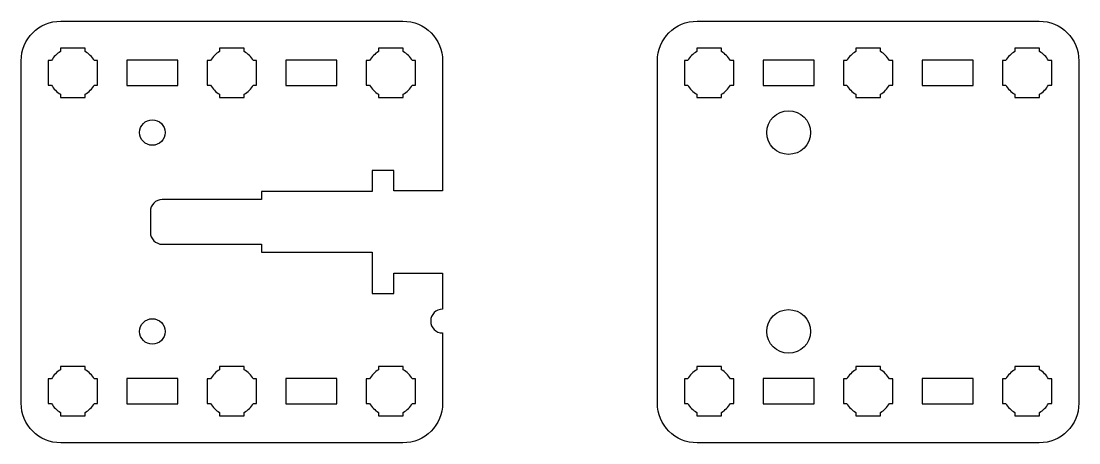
# Model space of a CAD drawing. Extents: x -52 to 322, y -355 to -302.
# Drawn here: x 188.5 to 321.5, y -355 to -302 of the extents above; entities that cross this region are included whole.
import ezdxf

# ---------------------------------------------------------------- set-up
doc = ezdxf.new("R2010")
doc.units = 0
doc.header["$MEASUREMENT"] = 0
doc.layers.add('LAYER_1', color=7, linetype='CONTINUOUS')

msp = doc.modelspace()

# ---------------------------------------------------------------- linework, layer by layer
at = {"layer": 'LAYER_1'}
for centre, major_axis in [((285, -316), (0, 2.75)), ((205, -316), (0, 1.6)), ((285, -341), (0, 2.75)), ((205, -341), (0, 1.6))]:
    msp.add_ellipse(centre, major_axis=major_axis, ratio=1, dxfattribs=at)
for points, knots in [([(241.5, -341.19), (240.6717, -341.19), (240, -340.5183), (240, -339.69), (240, -339.69), (240, -338.8617), (240.6717, -338.19), (241.5, -338.19), (241.5, -338.19), (241.5, -338.19), (241.5, -333.68), (241.5, -333.68), (241.5, -333.68), (241.5, -333.68), (235.3699, -333.68), (235.3699, -333.68), (235.3699, -333.68), (235.3699, -333.68), (235.3699, -336.22), (235.3699, -336.22), (235.3699, -336.22), (235.3699, -336.22), (232.6299, -336.22), (232.6299, -336.22), (232.6299, -336.22), (232.6299, -336.22), (232.6299, -331.04), (232.6299, -331.04), (232.6299, -331.04), (232.6299, -331.04), (218.7299, -331.04), (218.7299, -331.04), (218.7299, -331.04), (218.7299, -331.04), (218.7302, -330.04), (218.7302, -330.04), (218.7302, -330.04), (218.7302, -330.04), (208.9998, -330.04), (208.9998, -330.04), (208.9998, -330.04), (208.9998, -330.04), (206.25, -330.04), (206.25, -330.04), (206.25, -330.04), (205.4217, -330.04), (204.75, -329.3683), (204.75, -328.5401), (204.75, -328.5401), (204.75, -328.5401), (204.7501, -325.9201), (204.7501, -325.9201), (204.7501, -325.9201), (204.7501, -325.0917), (205.4218, -324.42), (206.2501, -324.42), (206.2501, -324.42), (206.2501, -324.42), (208.9998, -324.42), (208.9998, -324.42), (208.9998, -324.42), (208.9998, -324.42), (218.7302, -324.42), (218.7302, -324.42), (218.7302, -324.42), (218.7302, -324.42), (218.7299, -323.42), (218.7299, -323.42), (218.7299, -323.42), (218.7299, -323.42), (232.6299, -323.42), (232.6299, -323.42), (232.6299, -323.42), (232.6299, -323.42), (232.6299, -320.78), (232.6299, -320.78), (232.6299, -320.78), (232.6299, -320.78), (235.3699, -320.78), (235.3699, -320.78), (235.3699, -320.78), (235.3699, -320.78), (235.3699, -323.32), (235.3699, -323.32), (235.3699, -323.32), (235.3699, -323.32), (241.5, -323.32), (241.5, -323.32), (241.5, -323.32), (241.5, -323.32), (241.5003, -307.0007), (241.5003, -307.0007), (241.5003, -307.0007), (241.5003, -304.2293), (239.2707, -301.9997), (236.4993, -301.9997), (236.4993, -301.9997), (236.4993, -301.9997), (193.5006, -301.9997), (193.5006, -301.9997), (193.5006, -301.9997), (190.7306, -301.9997), (188.4997, -304.2293), (188.4997, -307.0007), (188.4997, -307.0007), (188.4997, -307.0007), (188.4997, -324.6555), (188.4997, -324.6555), (188.4997, -324.6555), (188.4997, -324.6555), (188.4999, -347.9983), (188.4999, -347.9983), (188.4999, -347.9983), (188.4999, -347.9983), (188.4997, -349.9994), (188.4997, -349.9994), (188.4997, -349.9994), (188.4997, -352.7694), (190.7306, -355.0003), (193.5006, -355.0003), (193.5006, -355.0003), (193.5006, -355.0003), (236.4993, -355.0003), (236.4993, -355.0003), (236.4993, -355.0003), (239.2707, -355.0003), (241.5003, -352.7694), (241.5003, -349.9994), (241.5003, -349.9994), (241.5003, -349.9994), (241.5, -341.19), (241.5, -341.19)], [0, 0, 0, 0, 0.03030303, 0.03030303, 0.03030303, 0.03030303, 0.06060606, 0.06060606, 0.06060606, 0.06060606, 0.09090909, 0.09090909, 0.09090909, 0.09090909, 0.12121212, 0.12121212, 0.12121212, 0.12121212, 0.15151515, 0.15151515, 0.15151515, 0.15151515, 0.18181818, 0.18181818, 0.18181818, 0.18181818, 0.21212121, 0.21212121, 0.21212121, 0.21212121, 0.24242424, 0.24242424, 0.24242424, 0.24242424, 0.27272727, 0.27272727, 0.27272727, 0.27272727, 0.3030303, 0.3030303, 0.3030303, 0.3030303, 0.33333333, 0.33333333, 0.33333333, 0.33333333, 0.36363636, 0.36363636, 0.36363636, 0.36363636, 0.39393939, 0.39393939, 0.39393939, 0.39393939, 0.42424242, 0.42424242, 0.42424242, 0.42424242, 0.45454545, 0.45454545, 0.45454545, 0.45454545, 0.48484848, 0.48484848, 0.48484848, 0.48484848, 0.51515152, 0.51515152, 0.51515152, 0.51515152, 0.54545455, 0.54545455, 0.54545455, 0.54545455, 0.57575758, 0.57575758, 0.57575758, 0.57575758, 0.60606061, 0.60606061, 0.60606061, 0.60606061, 0.63636364, 0.63636364, 0.63636364, 0.63636364, 0.66666667, 0.66666667, 0.66666667, 0.66666667, 0.6969697, 0.6969697, 0.6969697, 0.6969697, 0.72727273, 0.72727273, 0.72727273, 0.72727273, 0.75757576, 0.75757576, 0.75757576, 0.75757576, 0.78787879, 0.78787879, 0.78787879, 0.78787879, 0.81818182, 0.81818182, 0.81818182, 0.81818182, 0.84848485, 0.84848485, 0.84848485, 0.84848485, 0.87878788, 0.87878788, 0.87878788, 0.87878788, 0.90909091, 0.90909091, 0.90909091, 0.90909091, 0.93939394, 0.93939394, 0.93939394, 0.93939394, 0.96969697, 0.96969697, 0.96969697, 0.96969697, 1, 1, 1, 1]), ([(268.4999, -347.9983), (268.4999, -347.9983), (268.4997, -349.9994), (268.4997, -349.9994), (268.4997, -349.9994), (268.4997, -352.7694), (270.7306, -355.0003), (273.5006, -355.0003), (273.5006, -355.0003), (273.5006, -355.0003), (316.4993, -355.0003), (316.4993, -355.0003), (316.4993, -355.0003), (319.2707, -355.0003), (321.5003, -352.7694), (321.5003, -349.9994), (321.5003, -349.9994), (321.5003, -349.9994), (321.5003, -307.0007), (321.5003, -307.0007), (321.5003, -307.0007), (321.5003, -304.2293), (319.2707, -301.9997), (316.4993, -301.9997), (316.4993, -301.9997), (316.4993, -301.9997), (273.5006, -301.9997), (273.5006, -301.9997), (273.5006, -301.9997), (270.7306, -301.9997), (268.4997, -304.2293), (268.4997, -307.0007), (268.4997, -307.0007), (268.4997, -307.0007), (268.4997, -324.6555), (268.4997, -324.6555), (268.4997, -324.6555), (268.4997, -324.6555), (268.4999, -347.9983), (268.4999, -347.9983)], [0, 0, 0, 0, 0.1, 0.1, 0.1, 0.1, 0.2, 0.2, 0.2, 0.2, 0.3, 0.3, 0.3, 0.3, 0.4, 0.4, 0.4, 0.4, 0.5, 0.5, 0.5, 0.5, 0.6, 0.6, 0.6, 0.6, 0.7, 0.7, 0.7, 0.7, 0.8, 0.8, 0.8, 0.8, 0.9, 0.9, 0.9, 0.9, 1, 1, 1, 1]), ([(193.4507, -311.6), (193.4507, -311.6), (193.4507, -311.1855), (193.4507, -311.1855), (193.4507, -311.1855), (192.9794, -310.9135), (192.5876, -310.5206), (192.3156, -310.0507), (192.3156, -310.0507), (192.3156, -310.0507), (191.9, -310.0507), (191.9, -310.0507), (191.9, -310.0507), (191.9, -310.0507), (191.9, -308.5), (191.9, -308.5), (191.9, -308.5), (191.9, -308.5), (191.9, -306.9508), (191.9, -306.9508), (191.9, -306.9508), (191.9, -306.9508), (192.3156, -306.9508), (192.3156, -306.9508), (192.3156, -306.9508), (192.5876, -306.4794), (192.9794, -306.0879), (193.4507, -305.816), (193.4507, -305.816), (193.4507, -305.816), (193.4507, -305.4001), (193.4507, -305.4001), (193.4507, -305.4001), (193.4507, -305.4001), (195, -305.4001), (195, -305.4001), (195, -305.4001), (195, -305.4001), (196.5508, -305.4001), (196.5508, -305.4001), (196.5508, -305.4001), (196.5508, -305.4001), (196.5508, -305.816), (196.5508, -305.816), (196.5508, -305.816), (197.0206, -306.0879), (197.4136, -306.4794), (197.6856, -306.9508), (197.6856, -306.9508), (197.6856, -306.9508), (198.1, -306.9508), (198.1, -306.9508), (198.1, -306.9508), (198.1, -306.9508), (198.1, -308.5), (198.1, -308.5), (198.1, -308.5), (198.1, -308.5), (198.1, -310.0507), (198.1, -310.0507), (198.1, -310.0507), (198.1, -310.0507), (197.6856, -310.0507), (197.6856, -310.0507), (197.6856, -310.0507), (197.4136, -310.5206), (197.0206, -310.9135), (196.5508, -311.1855), (196.5508, -311.1855), (196.5508, -311.1855), (196.5508, -311.6), (196.5508, -311.6), (196.5508, -311.6), (196.5508, -311.6), (195, -311.6), (195, -311.6), (195, -311.6), (195, -311.6), (193.4507, -311.6), (193.4507, -311.6)], [0, 0, 0, 0, 0.05, 0.05, 0.05, 0.05, 0.1, 0.1, 0.1, 0.1, 0.15, 0.15, 0.15, 0.15, 0.2, 0.2, 0.2, 0.2, 0.25, 0.25, 0.25, 0.25, 0.3, 0.3, 0.3, 0.3, 0.35, 0.35, 0.35, 0.35, 0.4, 0.4, 0.4, 0.4, 0.45, 0.45, 0.45, 0.45, 0.5, 0.5, 0.5, 0.5, 0.55, 0.55, 0.55, 0.55, 0.6, 0.6, 0.6, 0.6, 0.65, 0.65, 0.65, 0.65, 0.7, 0.7, 0.7, 0.7, 0.75, 0.75, 0.75, 0.75, 0.8, 0.8, 0.8, 0.8, 0.85, 0.85, 0.85, 0.85, 0.9, 0.9, 0.9, 0.9, 0.95, 0.95, 0.95, 0.95, 1, 1, 1, 1]), ([(213.4507, -311.6), (213.4507, -311.6), (213.4507, -311.1855), (213.4507, -311.1855), (213.4507, -311.1855), (212.9794, -310.9135), (212.5876, -310.5206), (212.3156, -310.0507), (212.3156, -310.0507), (212.3156, -310.0507), (211.9, -310.0507), (211.9, -310.0507), (211.9, -310.0507), (211.9, -310.0507), (211.9, -308.5), (211.9, -308.5), (211.9, -308.5), (211.9, -308.5), (211.9, -306.9508), (211.9, -306.9508), (211.9, -306.9508), (211.9, -306.9508), (212.3156, -306.9508), (212.3156, -306.9508), (212.3156, -306.9508), (212.5876, -306.4794), (212.9794, -306.0879), (213.4507, -305.816), (213.4507, -305.816), (213.4507, -305.816), (213.4507, -305.4001), (213.4507, -305.4001), (213.4507, -305.4001), (213.4507, -305.4001), (215, -305.4001), (215, -305.4001), (215, -305.4001), (215, -305.4001), (216.5508, -305.4001), (216.5508, -305.4001), (216.5508, -305.4001), (216.5508, -305.4001), (216.5508, -305.816), (216.5508, -305.816), (216.5508, -305.816), (217.0206, -306.0879), (217.4136, -306.4794), (217.6856, -306.9508), (217.6856, -306.9508), (217.6856, -306.9508), (218.1, -306.9508), (218.1, -306.9508), (218.1, -306.9508), (218.1, -306.9508), (218.1, -308.5), (218.1, -308.5), (218.1, -308.5), (218.1, -308.5), (218.1, -310.0507), (218.1, -310.0507), (218.1, -310.0507), (218.1, -310.0507), (217.6856, -310.0507), (217.6856, -310.0507), (217.6856, -310.0507), (217.4136, -310.5206), (217.0206, -310.9135), (216.5508, -311.1855), (216.5508, -311.1855), (216.5508, -311.1855), (216.5508, -311.6), (216.5508, -311.6), (216.5508, -311.6), (216.5508, -311.6), (215, -311.6), (215, -311.6), (215, -311.6), (215, -311.6), (213.4507, -311.6), (213.4507, -311.6)], [0, 0, 0, 0, 0.05, 0.05, 0.05, 0.05, 0.1, 0.1, 0.1, 0.1, 0.15, 0.15, 0.15, 0.15, 0.2, 0.2, 0.2, 0.2, 0.25, 0.25, 0.25, 0.25, 0.3, 0.3, 0.3, 0.3, 0.35, 0.35, 0.35, 0.35, 0.4, 0.4, 0.4, 0.4, 0.45, 0.45, 0.45, 0.45, 0.5, 0.5, 0.5, 0.5, 0.55, 0.55, 0.55, 0.55, 0.6, 0.6, 0.6, 0.6, 0.65, 0.65, 0.65, 0.65, 0.7, 0.7, 0.7, 0.7, 0.75, 0.75, 0.75, 0.75, 0.8, 0.8, 0.8, 0.8, 0.85, 0.85, 0.85, 0.85, 0.9, 0.9, 0.9, 0.9, 0.95, 0.95, 0.95, 0.95, 1, 1, 1, 1]), ([(233.4507, -311.6), (233.4507, -311.6), (233.4507, -311.1855), (233.4507, -311.1855), (233.4507, -311.1855), (232.9794, -310.9135), (232.5876, -310.5206), (232.3156, -310.0507), (232.3156, -310.0507), (232.3156, -310.0507), (231.9, -310.0507), (231.9, -310.0507), (231.9, -310.0507), (231.9, -310.0507), (231.9, -308.5), (231.9, -308.5), (231.9, -308.5), (231.9, -308.5), (231.9, -306.9508), (231.9, -306.9508), (231.9, -306.9508), (231.9, -306.9508), (232.3156, -306.9508), (232.3156, -306.9508), (232.3156, -306.9508), (232.5876, -306.4794), (232.9794, -306.0879), (233.4507, -305.816), (233.4507, -305.816), (233.4507, -305.816), (233.4507, -305.4001), (233.4507, -305.4001), (233.4507, -305.4001), (233.4507, -305.4001), (235, -305.4001), (235, -305.4001), (235, -305.4001), (235, -305.4001), (236.5508, -305.4001), (236.5508, -305.4001), (236.5508, -305.4001), (236.5508, -305.4001), (236.5508, -305.816), (236.5508, -305.816), (236.5508, -305.816), (237.0206, -306.0879), (237.4136, -306.4794), (237.6856, -306.9508), (237.6856, -306.9508), (237.6856, -306.9508), (238.1, -306.9508), (238.1, -306.9508), (238.1, -306.9508), (238.1, -306.9508), (238.1, -308.5), (238.1, -308.5), (238.1, -308.5), (238.1, -308.5), (238.1, -310.0507), (238.1, -310.0507), (238.1, -310.0507), (238.1, -310.0507), (237.6856, -310.0507), (237.6856, -310.0507), (237.6856, -310.0507), (237.4136, -310.5206), (237.0206, -310.9135), (236.5508, -311.1855), (236.5508, -311.1855), (236.5508, -311.1855), (236.5508, -311.6), (236.5508, -311.6), (236.5508, -311.6), (236.5508, -311.6), (235, -311.6), (235, -311.6), (235, -311.6), (235, -311.6), (233.4507, -311.6), (233.4507, -311.6)], [0, 0, 0, 0, 0.05, 0.05, 0.05, 0.05, 0.1, 0.1, 0.1, 0.1, 0.15, 0.15, 0.15, 0.15, 0.2, 0.2, 0.2, 0.2, 0.25, 0.25, 0.25, 0.25, 0.3, 0.3, 0.3, 0.3, 0.35, 0.35, 0.35, 0.35, 0.4, 0.4, 0.4, 0.4, 0.45, 0.45, 0.45, 0.45, 0.5, 0.5, 0.5, 0.5, 0.55, 0.55, 0.55, 0.55, 0.6, 0.6, 0.6, 0.6, 0.65, 0.65, 0.65, 0.65, 0.7, 0.7, 0.7, 0.7, 0.75, 0.75, 0.75, 0.75, 0.8, 0.8, 0.8, 0.8, 0.85, 0.85, 0.85, 0.85, 0.9, 0.9, 0.9, 0.9, 0.95, 0.95, 0.95, 0.95, 1, 1, 1, 1]), ([(273.4507, -311.6), (273.4507, -311.6), (273.4507, -311.1855), (273.4507, -311.1855), (273.4507, -311.1855), (272.9794, -310.9135), (272.5876, -310.5206), (272.3156, -310.0507), (272.3156, -310.0507), (272.3156, -310.0507), (271.9, -310.0507), (271.9, -310.0507), (271.9, -310.0507), (271.9, -310.0507), (271.9, -308.5), (271.9, -308.5), (271.9, -308.5), (271.9, -308.5), (271.9, -306.9508), (271.9, -306.9508), (271.9, -306.9508), (271.9, -306.9508), (272.3156, -306.9508), (272.3156, -306.9508), (272.3156, -306.9508), (272.5876, -306.4794), (272.9794, -306.0879), (273.4507, -305.816), (273.4507, -305.816), (273.4507, -305.816), (273.4507, -305.4001), (273.4507, -305.4001), (273.4507, -305.4001), (273.4507, -305.4001), (275, -305.4001), (275, -305.4001), (275, -305.4001), (275, -305.4001), (276.5508, -305.4001), (276.5508, -305.4001), (276.5508, -305.4001), (276.5508, -305.4001), (276.5508, -305.816), (276.5508, -305.816), (276.5508, -305.816), (277.0206, -306.0879), (277.4136, -306.4794), (277.6856, -306.9508), (277.6856, -306.9508), (277.6856, -306.9508), (278.1, -306.9508), (278.1, -306.9508), (278.1, -306.9508), (278.1, -306.9508), (278.1, -308.5), (278.1, -308.5), (278.1, -308.5), (278.1, -308.5), (278.1, -310.0507), (278.1, -310.0507), (278.1, -310.0507), (278.1, -310.0507), (277.6856, -310.0507), (277.6856, -310.0507), (277.6856, -310.0507), (277.4136, -310.5206), (277.0206, -310.9135), (276.5508, -311.1855), (276.5508, -311.1855), (276.5508, -311.1855), (276.5508, -311.6), (276.5508, -311.6), (276.5508, -311.6), (276.5508, -311.6), (275, -311.6), (275, -311.6), (275, -311.6), (275, -311.6), (273.4507, -311.6), (273.4507, -311.6)], [0, 0, 0, 0, 0.05, 0.05, 0.05, 0.05, 0.1, 0.1, 0.1, 0.1, 0.15, 0.15, 0.15, 0.15, 0.2, 0.2, 0.2, 0.2, 0.25, 0.25, 0.25, 0.25, 0.3, 0.3, 0.3, 0.3, 0.35, 0.35, 0.35, 0.35, 0.4, 0.4, 0.4, 0.4, 0.45, 0.45, 0.45, 0.45, 0.5, 0.5, 0.5, 0.5, 0.55, 0.55, 0.55, 0.55, 0.6, 0.6, 0.6, 0.6, 0.65, 0.65, 0.65, 0.65, 0.7, 0.7, 0.7, 0.7, 0.75, 0.75, 0.75, 0.75, 0.8, 0.8, 0.8, 0.8, 0.85, 0.85, 0.85, 0.85, 0.9, 0.9, 0.9, 0.9, 0.95, 0.95, 0.95, 0.95, 1, 1, 1, 1]), ([(293.4507, -311.6), (293.4507, -311.6), (293.4507, -311.1855), (293.4507, -311.1855), (293.4507, -311.1855), (292.9794, -310.9135), (292.5876, -310.5206), (292.3156, -310.0507), (292.3156, -310.0507), (292.3156, -310.0507), (291.9, -310.0507), (291.9, -310.0507), (291.9, -310.0507), (291.9, -310.0507), (291.9, -308.5), (291.9, -308.5), (291.9, -308.5), (291.9, -308.5), (291.9, -306.9508), (291.9, -306.9508), (291.9, -306.9508), (291.9, -306.9508), (292.3156, -306.9508), (292.3156, -306.9508), (292.3156, -306.9508), (292.5876, -306.4794), (292.9794, -306.0879), (293.4507, -305.816), (293.4507, -305.816), (293.4507, -305.816), (293.4507, -305.4001), (293.4507, -305.4001), (293.4507, -305.4001), (293.4507, -305.4001), (295, -305.4001), (295, -305.4001), (295, -305.4001), (295, -305.4001), (296.5508, -305.4001), (296.5508, -305.4001), (296.5508, -305.4001), (296.5508, -305.4001), (296.5508, -305.816), (296.5508, -305.816), (296.5508, -305.816), (297.0206, -306.0879), (297.4136, -306.4794), (297.6856, -306.9508), (297.6856, -306.9508), (297.6856, -306.9508), (298.1, -306.9508), (298.1, -306.9508), (298.1, -306.9508), (298.1, -306.9508), (298.1, -308.5), (298.1, -308.5), (298.1, -308.5), (298.1, -308.5), (298.1, -310.0507), (298.1, -310.0507), (298.1, -310.0507), (298.1, -310.0507), (297.6856, -310.0507), (297.6856, -310.0507), (297.6856, -310.0507), (297.4136, -310.5206), (297.0206, -310.9135), (296.5508, -311.1855), (296.5508, -311.1855), (296.5508, -311.1855), (296.5508, -311.6), (296.5508, -311.6), (296.5508, -311.6), (296.5508, -311.6), (295, -311.6), (295, -311.6), (295, -311.6), (295, -311.6), (293.4507, -311.6), (293.4507, -311.6)], [0, 0, 0, 0, 0.05, 0.05, 0.05, 0.05, 0.1, 0.1, 0.1, 0.1, 0.15, 0.15, 0.15, 0.15, 0.2, 0.2, 0.2, 0.2, 0.25, 0.25, 0.25, 0.25, 0.3, 0.3, 0.3, 0.3, 0.35, 0.35, 0.35, 0.35, 0.4, 0.4, 0.4, 0.4, 0.45, 0.45, 0.45, 0.45, 0.5, 0.5, 0.5, 0.5, 0.55, 0.55, 0.55, 0.55, 0.6, 0.6, 0.6, 0.6, 0.65, 0.65, 0.65, 0.65, 0.7, 0.7, 0.7, 0.7, 0.75, 0.75, 0.75, 0.75, 0.8, 0.8, 0.8, 0.8, 0.85, 0.85, 0.85, 0.85, 0.9, 0.9, 0.9, 0.9, 0.95, 0.95, 0.95, 0.95, 1, 1, 1, 1]), ([(313.4507, -311.6), (313.4507, -311.6), (313.4507, -311.1855), (313.4507, -311.1855), (313.4507, -311.1855), (312.9794, -310.9135), (312.5876, -310.5206), (312.3156, -310.0507), (312.3156, -310.0507), (312.3156, -310.0507), (311.9, -310.0507), (311.9, -310.0507), (311.9, -310.0507), (311.9, -310.0507), (311.9, -308.5), (311.9, -308.5), (311.9, -308.5), (311.9, -308.5), (311.9, -306.9508), (311.9, -306.9508), (311.9, -306.9508), (311.9, -306.9508), (312.3156, -306.9508), (312.3156, -306.9508), (312.3156, -306.9508), (312.5876, -306.4794), (312.9794, -306.0879), (313.4507, -305.816), (313.4507, -305.816), (313.4507, -305.816), (313.4507, -305.4001), (313.4507, -305.4001), (313.4507, -305.4001), (313.4507, -305.4001), (315, -305.4001), (315, -305.4001), (315, -305.4001), (315, -305.4001), (316.5508, -305.4001), (316.5508, -305.4001), (316.5508, -305.4001), (316.5508, -305.4001), (316.5508, -305.816), (316.5508, -305.816), (316.5508, -305.816), (317.0206, -306.0879), (317.4136, -306.4794), (317.6856, -306.9508), (317.6856, -306.9508), (317.6856, -306.9508), (318.1, -306.9508), (318.1, -306.9508), (318.1, -306.9508), (318.1, -306.9508), (318.1, -308.5), (318.1, -308.5), (318.1, -308.5), (318.1, -308.5), (318.1, -310.0507), (318.1, -310.0507), (318.1, -310.0507), (318.1, -310.0507), (317.6856, -310.0507), (317.6856, -310.0507), (317.6856, -310.0507), (317.4136, -310.5206), (317.0206, -310.9135), (316.5508, -311.1855), (316.5508, -311.1855), (316.5508, -311.1855), (316.5508, -311.6), (316.5508, -311.6), (316.5508, -311.6), (316.5508, -311.6), (315, -311.6), (315, -311.6), (315, -311.6), (315, -311.6), (313.4507, -311.6), (313.4507, -311.6)], [0, 0, 0, 0, 0.05, 0.05, 0.05, 0.05, 0.1, 0.1, 0.1, 0.1, 0.15, 0.15, 0.15, 0.15, 0.2, 0.2, 0.2, 0.2, 0.25, 0.25, 0.25, 0.25, 0.3, 0.3, 0.3, 0.3, 0.35, 0.35, 0.35, 0.35, 0.4, 0.4, 0.4, 0.4, 0.45, 0.45, 0.45, 0.45, 0.5, 0.5, 0.5, 0.5, 0.55, 0.55, 0.55, 0.55, 0.6, 0.6, 0.6, 0.6, 0.65, 0.65, 0.65, 0.65, 0.7, 0.7, 0.7, 0.7, 0.75, 0.75, 0.75, 0.75, 0.8, 0.8, 0.8, 0.8, 0.85, 0.85, 0.85, 0.85, 0.9, 0.9, 0.9, 0.9, 0.95, 0.95, 0.95, 0.95, 1, 1, 1, 1]), ([(201.8, -310.1), (201.8, -310.1), (201.8, -306.9), (201.8, -306.9), (201.8, -306.9), (201.8, -306.9), (208.2, -306.9), (208.2, -306.9), (208.2, -306.9), (208.2, -306.9), (208.2, -310.1), (208.2, -310.1), (208.2, -310.1), (208.2, -310.1), (201.8, -310.1), (201.8, -310.1)], [0, 0, 0, 0, 0.25, 0.25, 0.25, 0.25, 0.5, 0.5, 0.5, 0.5, 0.75, 0.75, 0.75, 0.75, 1, 1, 1, 1]), ([(221.8, -310.1), (221.8, -310.1), (221.8, -306.9), (221.8, -306.9), (221.8, -306.9), (221.8, -306.9), (228.2, -306.9), (228.2, -306.9), (228.2, -306.9), (228.2, -306.9), (228.2, -310.1), (228.2, -310.1), (228.2, -310.1), (228.2, -310.1), (221.8, -310.1), (221.8, -310.1)], [0, 0, 0, 0, 0.25, 0.25, 0.25, 0.25, 0.5, 0.5, 0.5, 0.5, 0.75, 0.75, 0.75, 0.75, 1, 1, 1, 1]), ([(281.8, -310.1), (281.8, -310.1), (281.8, -306.9), (281.8, -306.9), (281.8, -306.9), (281.8, -306.9), (288.2, -306.9), (288.2, -306.9), (288.2, -306.9), (288.2, -306.9), (288.2, -310.1), (288.2, -310.1), (288.2, -310.1), (288.2, -310.1), (281.8, -310.1), (281.8, -310.1)], [0, 0, 0, 0, 0.25, 0.25, 0.25, 0.25, 0.5, 0.5, 0.5, 0.5, 0.75, 0.75, 0.75, 0.75, 1, 1, 1, 1]), ([(301.8, -310.1), (301.8, -310.1), (301.8, -306.9), (301.8, -306.9), (301.8, -306.9), (301.8, -306.9), (308.2, -306.9), (308.2, -306.9), (308.2, -306.9), (308.2, -306.9), (308.2, -310.1), (308.2, -310.1), (308.2, -310.1), (308.2, -310.1), (301.8, -310.1), (301.8, -310.1)], [0, 0, 0, 0, 0.25, 0.25, 0.25, 0.25, 0.5, 0.5, 0.5, 0.5, 0.75, 0.75, 0.75, 0.75, 1, 1, 1, 1]), ([(193.4507, -351.6), (193.4507, -351.6), (193.4507, -351.1855), (193.4507, -351.1855), (193.4507, -351.1855), (192.9794, -350.9135), (192.5876, -350.5206), (192.3156, -350.0507), (192.3156, -350.0507), (192.3156, -350.0507), (191.9, -350.0507), (191.9, -350.0507), (191.9, -350.0507), (191.9, -350.0507), (191.9, -348.5), (191.9, -348.5), (191.9, -348.5), (191.9, -348.5), (191.9, -346.9508), (191.9, -346.9508), (191.9, -346.9508), (191.9, -346.9508), (192.3156, -346.9508), (192.3156, -346.9508), (192.3156, -346.9508), (192.5876, -346.4794), (192.9794, -346.0879), (193.4507, -345.816), (193.4507, -345.816), (193.4507, -345.816), (193.4507, -345.4001), (193.4507, -345.4001), (193.4507, -345.4001), (193.4507, -345.4001), (195, -345.4001), (195, -345.4001), (195, -345.4001), (195, -345.4001), (196.5508, -345.4001), (196.5508, -345.4001), (196.5508, -345.4001), (196.5508, -345.4001), (196.5508, -345.816), (196.5508, -345.816), (196.5508, -345.816), (197.0206, -346.0879), (197.4136, -346.4794), (197.6856, -346.9508), (197.6856, -346.9508), (197.6856, -346.9508), (198.1, -346.9508), (198.1, -346.9508), (198.1, -346.9508), (198.1, -346.9508), (198.1, -348.5), (198.1, -348.5), (198.1, -348.5), (198.1, -348.5), (198.1, -350.0507), (198.1, -350.0507), (198.1, -350.0507), (198.1, -350.0507), (197.6856, -350.0507), (197.6856, -350.0507), (197.6856, -350.0507), (197.4136, -350.5206), (197.0206, -350.9135), (196.5508, -351.1855), (196.5508, -351.1855), (196.5508, -351.1855), (196.5508, -351.6), (196.5508, -351.6), (196.5508, -351.6), (196.5508, -351.6), (195, -351.6), (195, -351.6), (195, -351.6), (195, -351.6), (193.4507, -351.6), (193.4507, -351.6)], [0, 0, 0, 0, 0.05, 0.05, 0.05, 0.05, 0.1, 0.1, 0.1, 0.1, 0.15, 0.15, 0.15, 0.15, 0.2, 0.2, 0.2, 0.2, 0.25, 0.25, 0.25, 0.25, 0.3, 0.3, 0.3, 0.3, 0.35, 0.35, 0.35, 0.35, 0.4, 0.4, 0.4, 0.4, 0.45, 0.45, 0.45, 0.45, 0.5, 0.5, 0.5, 0.5, 0.55, 0.55, 0.55, 0.55, 0.6, 0.6, 0.6, 0.6, 0.65, 0.65, 0.65, 0.65, 0.7, 0.7, 0.7, 0.7, 0.75, 0.75, 0.75, 0.75, 0.8, 0.8, 0.8, 0.8, 0.85, 0.85, 0.85, 0.85, 0.9, 0.9, 0.9, 0.9, 0.95, 0.95, 0.95, 0.95, 1, 1, 1, 1]), ([(213.4507, -351.6), (213.4507, -351.6), (213.4507, -351.1855), (213.4507, -351.1855), (213.4507, -351.1855), (212.9794, -350.9135), (212.5876, -350.5206), (212.3156, -350.0507), (212.3156, -350.0507), (212.3156, -350.0507), (211.9, -350.0507), (211.9, -350.0507), (211.9, -350.0507), (211.9, -350.0507), (211.9, -348.5), (211.9, -348.5), (211.9, -348.5), (211.9, -348.5), (211.9, -346.9508), (211.9, -346.9508), (211.9, -346.9508), (211.9, -346.9508), (212.3156, -346.9508), (212.3156, -346.9508), (212.3156, -346.9508), (212.5876, -346.4794), (212.9794, -346.0879), (213.4507, -345.816), (213.4507, -345.816), (213.4507, -345.816), (213.4507, -345.4001), (213.4507, -345.4001), (213.4507, -345.4001), (213.4507, -345.4001), (215, -345.4001), (215, -345.4001), (215, -345.4001), (215, -345.4001), (216.5508, -345.4001), (216.5508, -345.4001), (216.5508, -345.4001), (216.5508, -345.4001), (216.5508, -345.816), (216.5508, -345.816), (216.5508, -345.816), (217.0206, -346.0879), (217.4136, -346.4794), (217.6856, -346.9508), (217.6856, -346.9508), (217.6856, -346.9508), (218.1, -346.9508), (218.1, -346.9508), (218.1, -346.9508), (218.1, -346.9508), (218.1, -348.5), (218.1, -348.5), (218.1, -348.5), (218.1, -348.5), (218.1, -350.0507), (218.1, -350.0507), (218.1, -350.0507), (218.1, -350.0507), (217.6856, -350.0507), (217.6856, -350.0507), (217.6856, -350.0507), (217.4136, -350.5206), (217.0206, -350.9135), (216.5508, -351.1855), (216.5508, -351.1855), (216.5508, -351.1855), (216.5508, -351.6), (216.5508, -351.6), (216.5508, -351.6), (216.5508, -351.6), (215, -351.6), (215, -351.6), (215, -351.6), (215, -351.6), (213.4507, -351.6), (213.4507, -351.6)], [0, 0, 0, 0, 0.05, 0.05, 0.05, 0.05, 0.1, 0.1, 0.1, 0.1, 0.15, 0.15, 0.15, 0.15, 0.2, 0.2, 0.2, 0.2, 0.25, 0.25, 0.25, 0.25, 0.3, 0.3, 0.3, 0.3, 0.35, 0.35, 0.35, 0.35, 0.4, 0.4, 0.4, 0.4, 0.45, 0.45, 0.45, 0.45, 0.5, 0.5, 0.5, 0.5, 0.55, 0.55, 0.55, 0.55, 0.6, 0.6, 0.6, 0.6, 0.65, 0.65, 0.65, 0.65, 0.7, 0.7, 0.7, 0.7, 0.75, 0.75, 0.75, 0.75, 0.8, 0.8, 0.8, 0.8, 0.85, 0.85, 0.85, 0.85, 0.9, 0.9, 0.9, 0.9, 0.95, 0.95, 0.95, 0.95, 1, 1, 1, 1]), ([(233.4507, -351.6), (233.4507, -351.6), (233.4507, -351.1855), (233.4507, -351.1855), (233.4507, -351.1855), (232.9794, -350.9135), (232.5876, -350.5206), (232.3156, -350.0507), (232.3156, -350.0507), (232.3156, -350.0507), (231.9, -350.0507), (231.9, -350.0507), (231.9, -350.0507), (231.9, -350.0507), (231.9, -348.5), (231.9, -348.5), (231.9, -348.5), (231.9, -348.5), (231.9, -346.9508), (231.9, -346.9508), (231.9, -346.9508), (231.9, -346.9508), (232.3156, -346.9508), (232.3156, -346.9508), (232.3156, -346.9508), (232.5876, -346.4794), (232.9794, -346.0879), (233.4507, -345.816), (233.4507, -345.816), (233.4507, -345.816), (233.4507, -345.4001), (233.4507, -345.4001), (233.4507, -345.4001), (233.4507, -345.4001), (235, -345.4001), (235, -345.4001), (235, -345.4001), (235, -345.4001), (236.5508, -345.4001), (236.5508, -345.4001), (236.5508, -345.4001), (236.5508, -345.4001), (236.5508, -345.816), (236.5508, -345.816), (236.5508, -345.816), (237.0206, -346.0879), (237.4136, -346.4794), (237.6856, -346.9508), (237.6856, -346.9508), (237.6856, -346.9508), (238.1, -346.9508), (238.1, -346.9508), (238.1, -346.9508), (238.1, -346.9508), (238.1, -348.5), (238.1, -348.5), (238.1, -348.5), (238.1, -348.5), (238.1, -350.0507), (238.1, -350.0507), (238.1, -350.0507), (238.1, -350.0507), (237.6856, -350.0507), (237.6856, -350.0507), (237.6856, -350.0507), (237.4136, -350.5206), (237.0206, -350.9135), (236.5508, -351.1855), (236.5508, -351.1855), (236.5508, -351.1855), (236.5508, -351.6), (236.5508, -351.6), (236.5508, -351.6), (236.5508, -351.6), (235, -351.6), (235, -351.6), (235, -351.6), (235, -351.6), (233.4507, -351.6), (233.4507, -351.6)], [0, 0, 0, 0, 0.05, 0.05, 0.05, 0.05, 0.1, 0.1, 0.1, 0.1, 0.15, 0.15, 0.15, 0.15, 0.2, 0.2, 0.2, 0.2, 0.25, 0.25, 0.25, 0.25, 0.3, 0.3, 0.3, 0.3, 0.35, 0.35, 0.35, 0.35, 0.4, 0.4, 0.4, 0.4, 0.45, 0.45, 0.45, 0.45, 0.5, 0.5, 0.5, 0.5, 0.55, 0.55, 0.55, 0.55, 0.6, 0.6, 0.6, 0.6, 0.65, 0.65, 0.65, 0.65, 0.7, 0.7, 0.7, 0.7, 0.75, 0.75, 0.75, 0.75, 0.8, 0.8, 0.8, 0.8, 0.85, 0.85, 0.85, 0.85, 0.9, 0.9, 0.9, 0.9, 0.95, 0.95, 0.95, 0.95, 1, 1, 1, 1]), ([(273.4507, -351.6), (273.4507, -351.6), (273.4507, -351.1855), (273.4507, -351.1855), (273.4507, -351.1855), (272.9794, -350.9135), (272.5876, -350.5206), (272.3156, -350.0507), (272.3156, -350.0507), (272.3156, -350.0507), (271.9, -350.0507), (271.9, -350.0507), (271.9, -350.0507), (271.9, -350.0507), (271.9, -348.5), (271.9, -348.5), (271.9, -348.5), (271.9, -348.5), (271.9, -346.9508), (271.9, -346.9508), (271.9, -346.9508), (271.9, -346.9508), (272.3156, -346.9508), (272.3156, -346.9508), (272.3156, -346.9508), (272.5876, -346.4794), (272.9794, -346.0879), (273.4507, -345.816), (273.4507, -345.816), (273.4507, -345.816), (273.4507, -345.4001), (273.4507, -345.4001), (273.4507, -345.4001), (273.4507, -345.4001), (275, -345.4001), (275, -345.4001), (275, -345.4001), (275, -345.4001), (276.5508, -345.4001), (276.5508, -345.4001), (276.5508, -345.4001), (276.5508, -345.4001), (276.5508, -345.816), (276.5508, -345.816), (276.5508, -345.816), (277.0206, -346.0879), (277.4136, -346.4794), (277.6856, -346.9508), (277.6856, -346.9508), (277.6856, -346.9508), (278.1, -346.9508), (278.1, -346.9508), (278.1, -346.9508), (278.1, -346.9508), (278.1, -348.5), (278.1, -348.5), (278.1, -348.5), (278.1, -348.5), (278.1, -350.0507), (278.1, -350.0507), (278.1, -350.0507), (278.1, -350.0507), (277.6856, -350.0507), (277.6856, -350.0507), (277.6856, -350.0507), (277.4136, -350.5206), (277.0206, -350.9135), (276.5508, -351.1855), (276.5508, -351.1855), (276.5508, -351.1855), (276.5508, -351.6), (276.5508, -351.6), (276.5508, -351.6), (276.5508, -351.6), (275, -351.6), (275, -351.6), (275, -351.6), (275, -351.6), (273.4507, -351.6), (273.4507, -351.6)], [0, 0, 0, 0, 0.05, 0.05, 0.05, 0.05, 0.1, 0.1, 0.1, 0.1, 0.15, 0.15, 0.15, 0.15, 0.2, 0.2, 0.2, 0.2, 0.25, 0.25, 0.25, 0.25, 0.3, 0.3, 0.3, 0.3, 0.35, 0.35, 0.35, 0.35, 0.4, 0.4, 0.4, 0.4, 0.45, 0.45, 0.45, 0.45, 0.5, 0.5, 0.5, 0.5, 0.55, 0.55, 0.55, 0.55, 0.6, 0.6, 0.6, 0.6, 0.65, 0.65, 0.65, 0.65, 0.7, 0.7, 0.7, 0.7, 0.75, 0.75, 0.75, 0.75, 0.8, 0.8, 0.8, 0.8, 0.85, 0.85, 0.85, 0.85, 0.9, 0.9, 0.9, 0.9, 0.95, 0.95, 0.95, 0.95, 1, 1, 1, 1]), ([(293.4507, -351.6), (293.4507, -351.6), (293.4507, -351.1855), (293.4507, -351.1855), (293.4507, -351.1855), (292.9794, -350.9135), (292.5876, -350.5206), (292.3156, -350.0507), (292.3156, -350.0507), (292.3156, -350.0507), (291.9, -350.0507), (291.9, -350.0507), (291.9, -350.0507), (291.9, -350.0507), (291.9, -348.5), (291.9, -348.5), (291.9, -348.5), (291.9, -348.5), (291.9, -346.9508), (291.9, -346.9508), (291.9, -346.9508), (291.9, -346.9508), (292.3156, -346.9508), (292.3156, -346.9508), (292.3156, -346.9508), (292.5876, -346.4794), (292.9794, -346.0879), (293.4507, -345.816), (293.4507, -345.816), (293.4507, -345.816), (293.4507, -345.4001), (293.4507, -345.4001), (293.4507, -345.4001), (293.4507, -345.4001), (295, -345.4001), (295, -345.4001), (295, -345.4001), (295, -345.4001), (296.5508, -345.4001), (296.5508, -345.4001), (296.5508, -345.4001), (296.5508, -345.4001), (296.5508, -345.816), (296.5508, -345.816), (296.5508, -345.816), (297.0206, -346.0879), (297.4136, -346.4794), (297.6856, -346.9508), (297.6856, -346.9508), (297.6856, -346.9508), (298.1, -346.9508), (298.1, -346.9508), (298.1, -346.9508), (298.1, -346.9508), (298.1, -348.5), (298.1, -348.5), (298.1, -348.5), (298.1, -348.5), (298.1, -350.0507), (298.1, -350.0507), (298.1, -350.0507), (298.1, -350.0507), (297.6856, -350.0507), (297.6856, -350.0507), (297.6856, -350.0507), (297.4136, -350.5206), (297.0206, -350.9135), (296.5508, -351.1855), (296.5508, -351.1855), (296.5508, -351.1855), (296.5508, -351.6), (296.5508, -351.6), (296.5508, -351.6), (296.5508, -351.6), (295, -351.6), (295, -351.6), (295, -351.6), (295, -351.6), (293.4507, -351.6), (293.4507, -351.6)], [0, 0, 0, 0, 0.05, 0.05, 0.05, 0.05, 0.1, 0.1, 0.1, 0.1, 0.15, 0.15, 0.15, 0.15, 0.2, 0.2, 0.2, 0.2, 0.25, 0.25, 0.25, 0.25, 0.3, 0.3, 0.3, 0.3, 0.35, 0.35, 0.35, 0.35, 0.4, 0.4, 0.4, 0.4, 0.45, 0.45, 0.45, 0.45, 0.5, 0.5, 0.5, 0.5, 0.55, 0.55, 0.55, 0.55, 0.6, 0.6, 0.6, 0.6, 0.65, 0.65, 0.65, 0.65, 0.7, 0.7, 0.7, 0.7, 0.75, 0.75, 0.75, 0.75, 0.8, 0.8, 0.8, 0.8, 0.85, 0.85, 0.85, 0.85, 0.9, 0.9, 0.9, 0.9, 0.95, 0.95, 0.95, 0.95, 1, 1, 1, 1]), ([(313.4507, -351.6), (313.4507, -351.6), (313.4507, -351.1855), (313.4507, -351.1855), (313.4507, -351.1855), (312.9794, -350.9135), (312.5876, -350.5206), (312.3156, -350.0507), (312.3156, -350.0507), (312.3156, -350.0507), (311.9, -350.0507), (311.9, -350.0507), (311.9, -350.0507), (311.9, -350.0507), (311.9, -348.5), (311.9, -348.5), (311.9, -348.5), (311.9, -348.5), (311.9, -346.9508), (311.9, -346.9508), (311.9, -346.9508), (311.9, -346.9508), (312.3156, -346.9508), (312.3156, -346.9508), (312.3156, -346.9508), (312.5876, -346.4794), (312.9794, -346.0879), (313.4507, -345.816), (313.4507, -345.816), (313.4507, -345.816), (313.4507, -345.4001), (313.4507, -345.4001), (313.4507, -345.4001), (313.4507, -345.4001), (315, -345.4001), (315, -345.4001), (315, -345.4001), (315, -345.4001), (316.5508, -345.4001), (316.5508, -345.4001), (316.5508, -345.4001), (316.5508, -345.4001), (316.5508, -345.816), (316.5508, -345.816), (316.5508, -345.816), (317.0206, -346.0879), (317.4136, -346.4794), (317.6856, -346.9508), (317.6856, -346.9508), (317.6856, -346.9508), (318.1, -346.9508), (318.1, -346.9508), (318.1, -346.9508), (318.1, -346.9508), (318.1, -348.5), (318.1, -348.5), (318.1, -348.5), (318.1, -348.5), (318.1, -350.0507), (318.1, -350.0507), (318.1, -350.0507), (318.1, -350.0507), (317.6856, -350.0507), (317.6856, -350.0507), (317.6856, -350.0507), (317.4136, -350.5206), (317.0206, -350.9135), (316.5508, -351.1855), (316.5508, -351.1855), (316.5508, -351.1855), (316.5508, -351.6), (316.5508, -351.6), (316.5508, -351.6), (316.5508, -351.6), (315, -351.6), (315, -351.6), (315, -351.6), (315, -351.6), (313.4507, -351.6), (313.4507, -351.6)], [0, 0, 0, 0, 0.05, 0.05, 0.05, 0.05, 0.1, 0.1, 0.1, 0.1, 0.15, 0.15, 0.15, 0.15, 0.2, 0.2, 0.2, 0.2, 0.25, 0.25, 0.25, 0.25, 0.3, 0.3, 0.3, 0.3, 0.35, 0.35, 0.35, 0.35, 0.4, 0.4, 0.4, 0.4, 0.45, 0.45, 0.45, 0.45, 0.5, 0.5, 0.5, 0.5, 0.55, 0.55, 0.55, 0.55, 0.6, 0.6, 0.6, 0.6, 0.65, 0.65, 0.65, 0.65, 0.7, 0.7, 0.7, 0.7, 0.75, 0.75, 0.75, 0.75, 0.8, 0.8, 0.8, 0.8, 0.85, 0.85, 0.85, 0.85, 0.9, 0.9, 0.9, 0.9, 0.95, 0.95, 0.95, 0.95, 1, 1, 1, 1]), ([(201.8, -350.1), (201.8, -350.1), (201.8, -346.9), (201.8, -346.9), (201.8, -346.9), (201.8, -346.9), (208.2, -346.9), (208.2, -346.9), (208.2, -346.9), (208.2, -346.9), (208.2, -350.1), (208.2, -350.1), (208.2, -350.1), (208.2, -350.1), (201.8, -350.1), (201.8, -350.1)], [0, 0, 0, 0, 0.25, 0.25, 0.25, 0.25, 0.5, 0.5, 0.5, 0.5, 0.75, 0.75, 0.75, 0.75, 1, 1, 1, 1]), ([(221.8, -350.1), (221.8, -350.1), (221.8, -346.9), (221.8, -346.9), (221.8, -346.9), (221.8, -346.9), (228.2, -346.9), (228.2, -346.9), (228.2, -346.9), (228.2, -346.9), (228.2, -350.1), (228.2, -350.1), (228.2, -350.1), (228.2, -350.1), (221.8, -350.1), (221.8, -350.1)], [0, 0, 0, 0, 0.25, 0.25, 0.25, 0.25, 0.5, 0.5, 0.5, 0.5, 0.75, 0.75, 0.75, 0.75, 1, 1, 1, 1]), ([(281.8, -350.1), (281.8, -350.1), (281.8, -346.9), (281.8, -346.9), (281.8, -346.9), (281.8, -346.9), (288.2, -346.9), (288.2, -346.9), (288.2, -346.9), (288.2, -346.9), (288.2, -350.1), (288.2, -350.1), (288.2, -350.1), (288.2, -350.1), (281.8, -350.1), (281.8, -350.1)], [0, 0, 0, 0, 0.25, 0.25, 0.25, 0.25, 0.5, 0.5, 0.5, 0.5, 0.75, 0.75, 0.75, 0.75, 1, 1, 1, 1]), ([(301.8, -350.1), (301.8, -350.1), (301.8, -346.9), (301.8, -346.9), (301.8, -346.9), (301.8, -346.9), (308.2, -346.9), (308.2, -346.9), (308.2, -346.9), (308.2, -346.9), (308.2, -350.1), (308.2, -350.1), (308.2, -350.1), (308.2, -350.1), (301.8, -350.1), (301.8, -350.1)], [0, 0, 0, 0, 0.25, 0.25, 0.25, 0.25, 0.5, 0.5, 0.5, 0.5, 0.75, 0.75, 0.75, 0.75, 1, 1, 1, 1])]:
    msp.add_open_spline(points, degree=3, knots=knots, dxfattribs=at)

doc.saveas('drawing.dxf')
